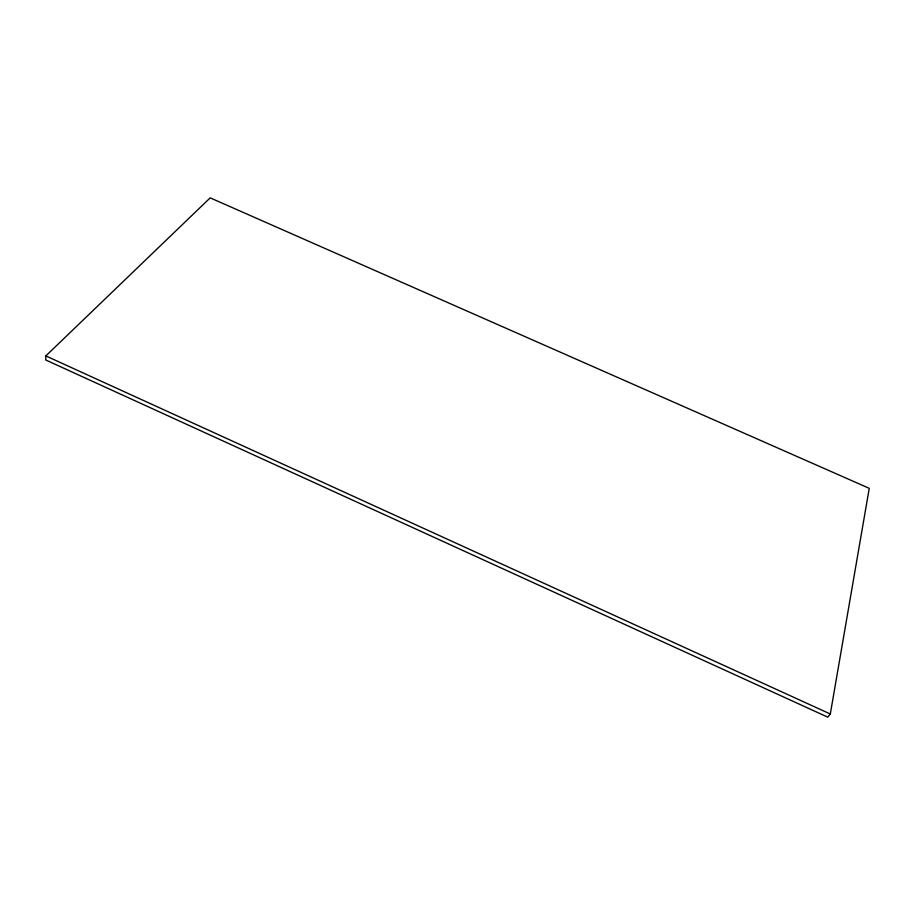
<?xml version="1.0" encoding="UTF-8"?>
<svg xmlns="http://www.w3.org/2000/svg" width="915" height="915" viewBox="0 0 915 915"><rect width="100%" height="100%" fill="white"/><g stroke="black" fill="none" stroke-linecap="round" stroke-linejoin="round"><path stroke-width="1.37" d="M45.841 355.912L45.75 359.984L827.732 717.143L830.305 713.997L869.25 488.335L210.198 197.857L45.841 355.912L830.305 713.997"/></g></svg>
